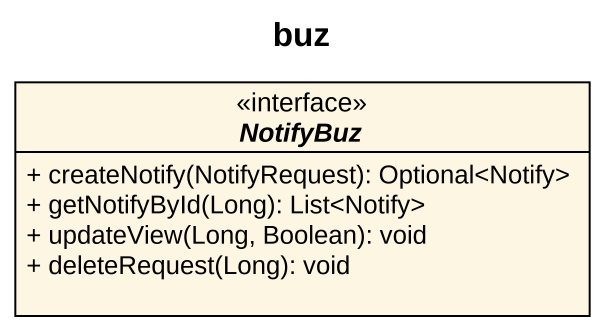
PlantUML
@startuml
title buz
hide circle
hide empty members
skinparam classAttributeIconSize 0
interface NotifyBuz <<interface>> {
  + createNotify(NotifyRequest): Optional<Notify>
  + getNotifyById(Long): List<Notify>
  + updateView(Long, Boolean): void
  + deleteRequest(Long): void
}
@enduml
